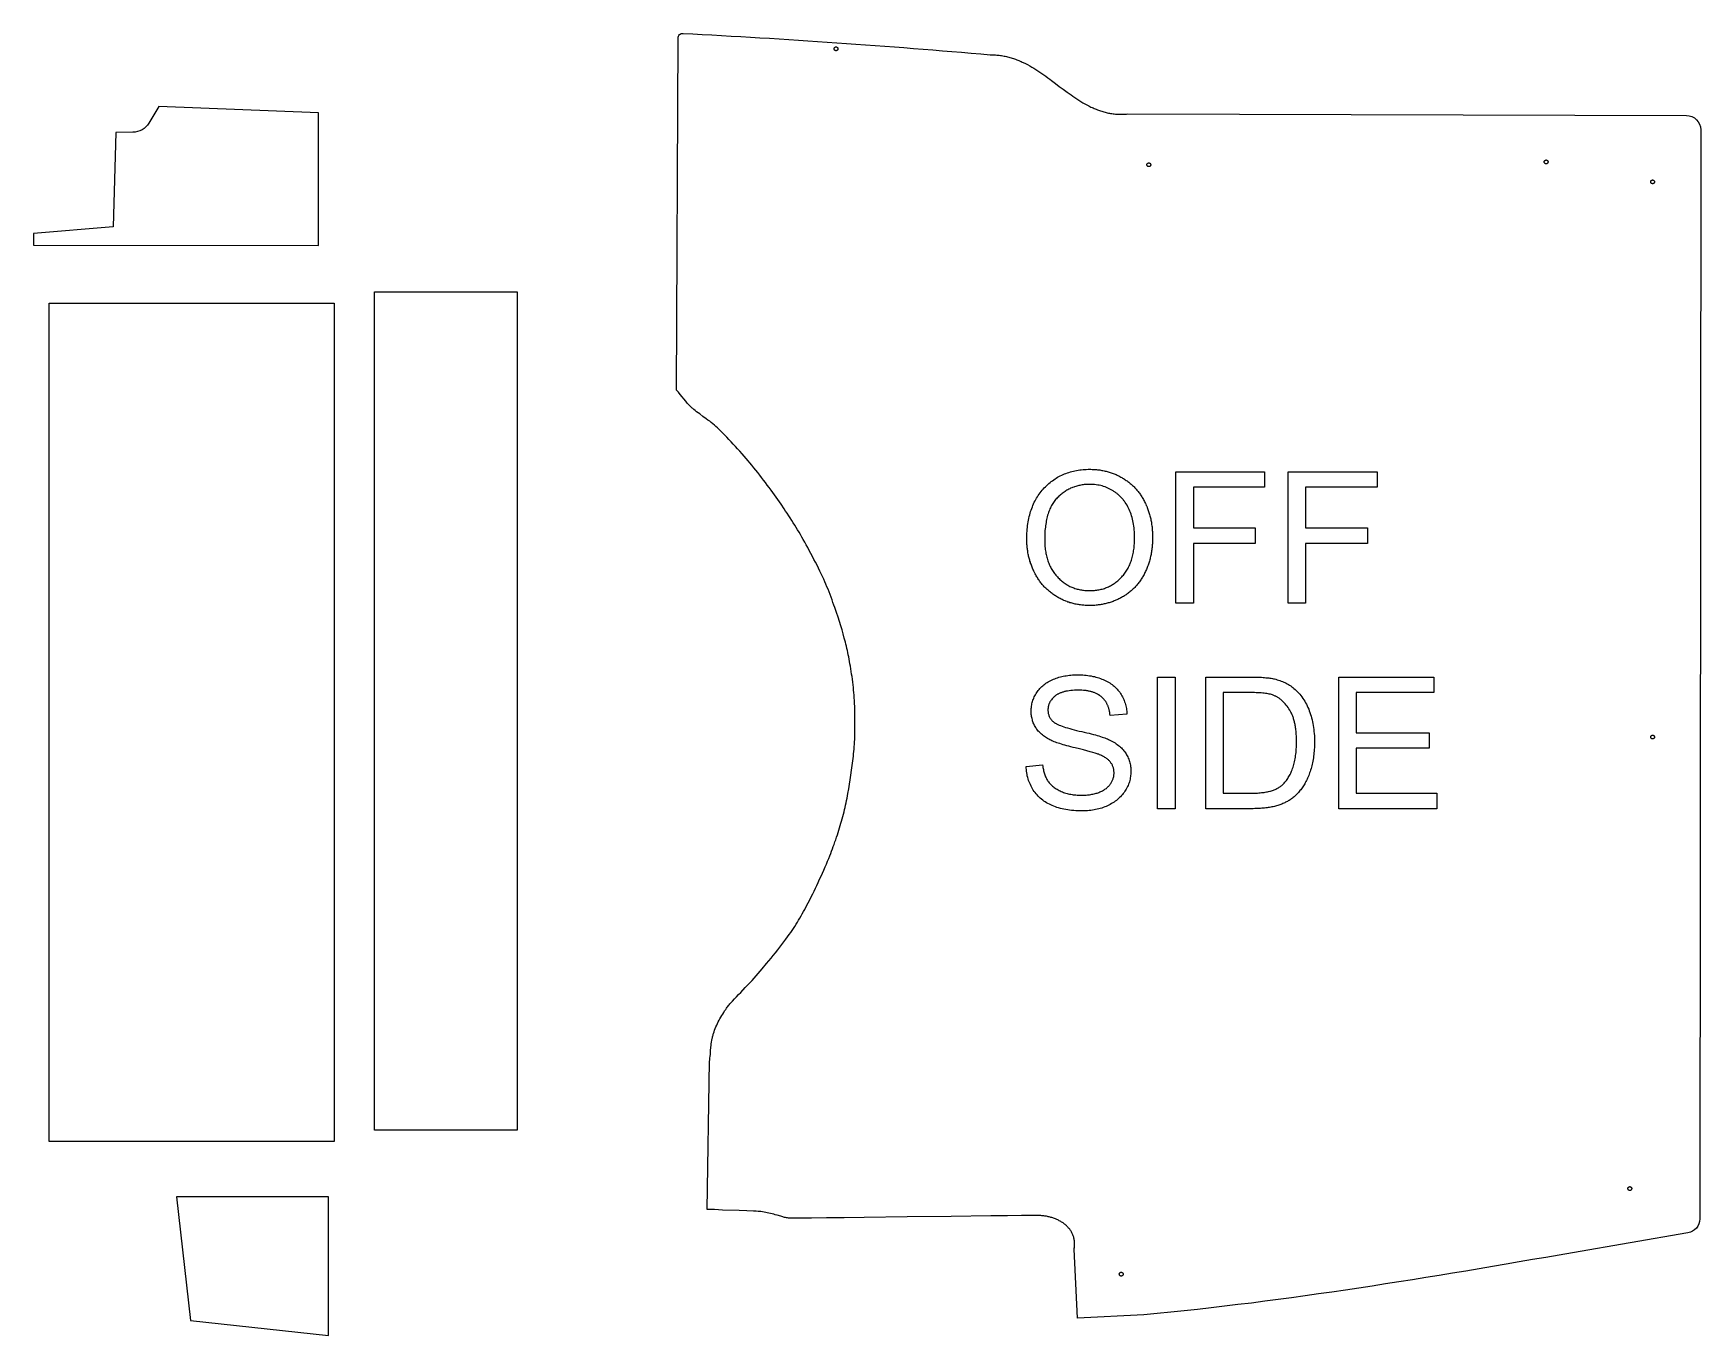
# Model space of a CAD drawing. Extents: x 74 to 4862, y 97 to 2928.
# Drawn here: x 3108 to 4862, y 151 to 1521 of the extents above; entities that cross this region are included whole.
import ezdxf

# ---------------------------------------------------------------- set-up
doc = ezdxf.new("R2010")
doc.units = 0
doc.layers.add('Default Layer', color=1, linetype='CONTINUOUS')

msp = doc.modelspace()

# ---------------------------------------------------------------- linework, layer by layer
at = {"layer": 'Default Layer'}
for points in [[(3786.6, 1515.8, -0.428324), (3791.9, 1520.8, -0.008764), (4115.1, 1498.3), (4116.5, 1498.3), (4117.8, 1498.3), (4119.2, 1498.2), (4120.5, 1498.1), (4121.8, 1498), (4123.1, 1497.9), (4124.4, 1497.8), (4125.7, 1497.6), (4127, 1497.4), (4128.3, 1497.2), (4129.5, 1496.9), (4130.8, 1496.7), (4132, 1496.4), (4133.3, 1496.1), (4134.5, 1495.8), (4135.7, 1495.5), (4137, 1495.1), (4138.2, 1494.7), (4139.4, 1494.4), (4140.5, 1493.9), (4141.7, 1493.5), (4142.9, 1493.1), (4144.1, 1492.6), (4145.2, 1492.1), (4146.4, 1491.7), (4147.5, 1491.2), (4148.7, 1490.6), (4149.8, 1490.1), (4152, 1489), (4154.3, 1487.9), (4156.5, 1486.6), (4158.7, 1485.4), (4160.8, 1484.1), (4163, 1482.8), (4165.1, 1481.4), (4167.2, 1480), (4169.3, 1478.6), (4171.4, 1477.2), (4173.4, 1475.7), (4175.5, 1474.2), (4177.6, 1472.7), (4179.6, 1471.2), (4183.7, 1468.1), (4187.7, 1465), (4191.8, 1462), (4195.9, 1459), (4197.9, 1457.5), (4200, 1456), (4202, 1454.6), (4204.1, 1453.2), (4206.1, 1451.8), (4208.2, 1450.5), (4210.3, 1449.2), (4212.4, 1447.9), (4214.6, 1446.7), (4216.7, 1445.5), (4218.9, 1444.4), (4221, 1443.3), (4222.1, 1442.8), (4223.2, 1442.3), (4224.3, 1441.8), (4225.5, 1441.3), (4226.6, 1440.9), (4227.7, 1440.4), (4228.8, 1440), (4230, 1439.6), (4231.1, 1439.2), (4232.3, 1438.8), (4233.4, 1438.5), (4234.6, 1438.2), (4235.8, 1437.8), (4236.9, 1437.6), (4238.1, 1437.3), (4239.3, 1437), (4240.5, 1436.8), (4241.7, 1436.6), (4243, 1436.4), (4244.2, 1436.2), (4245.4, 1436.1), (4246.7, 1435.9), (4247.9, 1435.8), (4249.2, 1435.8), (4250.5, 1435.7), (4251.7, 1435.7), (4253, 1435.7), (4254.3, 1435.7), (4255.7, 1435.7), (4257, 1435.8), (4258.3, 1435.9), (4259.6, 1436), (4847.4, 1434.4, -0.413628), (4862.4, 1419.3), (4861.4, 273.7, -0.365881), (4848.9, 258.9), (4727.5, 238.1), (4699.6, 233.2), (4685.6, 230.8), (4671.6, 228.4), (4657.6, 225.9), (4643.5, 223.5), (4629.5, 221.2), (4615.4, 218.8), (4601.4, 216.5), (4587.3, 214.2), (4573.2, 211.9), (4559.1, 209.6), (4545, 207.4), (4530.9, 205.2), (4516.8, 203), (4502.7, 200.9), (4488.6, 198.8), (4474.5, 196.7), (4460.3, 194.7), (4446.2, 192.7), (4432.1, 190.8), (4418, 188.9), (4403.8, 187), (4389.7, 185.2), (4375.5, 183.5), (4361.4, 181.8), (4347.3, 180.1), (4333.1, 178.5), (4319, 177), (4304.9, 175.5), (4290.7, 174.1), (4283.7, 173.4), (4276.6, 172.7), (4206.7, 169.1), (4203.2, 242), (4203.4, 243), (4203.5, 244), (4203.7, 245), (4203.7, 246), (4203.8, 247), (4203.8, 247.9), (4203.7, 248.9), (4203.7, 249.8), (4203.6, 250.7), (4203.4, 251.6), (4203.3, 252.5), (4203.1, 253.4), (4202.9, 254.3), (4202.6, 255.1), (4202.3, 255.9), (4202, 256.8), (4201.7, 257.6), (4201.3, 258.4), (4201, 259.1), (4200.5, 259.9), (4200.1, 260.6), (4199.6, 261.4), (4199.2, 262.1), (4198.6, 262.8), (4198.1, 263.4), (4197.5, 264.1), (4197, 264.8), (4196.4, 265.4), (4195.7, 266), (4195.1, 266.6), (4194.4, 267.2), (4193.8, 267.8), (4193.1, 268.3), (4192.3, 268.9), (4191.6, 269.4), (4190.9, 269.9), (4190.1, 270.4), (4189.3, 270.9), (4188.5, 271.3), (4187.7, 271.8), (4186.9, 272.2), (4186, 272.6), (4185.2, 273), (4184.3, 273.4), (4183.5, 273.7), (4182.6, 274.1), (4181.7, 274.4), (4180.8, 274.7), (4179.9, 275), (4178.9, 275.3), (4178, 275.5), (4177.1, 275.8), (4176.1, 276), (4175.2, 276.2), (4174.2, 276.4), (4173.2, 276.5), (4172.3, 276.7), (4171.3, 276.8), (4170.3, 276.9), (4169.4, 277), (4168.4, 277.1), (4167.4, 277.1), (4166.4, 277.2), (4165.4, 277.2), (4162.7, 277.2), (4158.8, 277.2), (4147.9, 277.1), (4133.3, 277), (4115.7, 276.8), (4073.9, 276.3), (4027.7, 275.7), (3982.3, 275.2), (3961.5, 274.9), (3942.9, 274.7), (3927.1, 274.6), (3914.7, 274.5), (3910, 274.5), (3906.4, 274.5), (3903.9, 274.5), (3903.2, 274.5), (3902.8, 274.6), (3901.8, 274.7), (3900.8, 274.9), (3899.7, 275.1), (3898.7, 275.3), (3897.7, 275.6), (3896.7, 275.8), (3894.6, 276.4), (3890.7, 277.6), (3888.9, 278.1), (3888, 278.3), (3887.2, 278.5), (3883.9, 279.3), (3882.2, 279.7), (3880.5, 280.1), (3878.9, 280.5), (3877.2, 280.8), (3875.5, 281.1), (3873.8, 281.3), (3872.7, 281.4), (3870.9, 281.5), (3868.6, 281.7), (3865.8, 281.8), (3858.9, 282.1), (3851, 282.4), (3833.5, 283), (3825, 283.4), (3817.4, 283.7), (3819.8, 439.2), (3820, 441.1), (3820.2, 442.9), (3820.4, 444.8), (3820.6, 446.7), (3820.9, 450.4), (3821.2, 454.2), (3821.4, 456), (3821.6, 457.9), (3821.9, 459.7), (3822.2, 461.6), (3822.5, 463.4), (3822.7, 464.3), (3822.9, 465.2), (3823.1, 466.1), (3823.4, 467), (3823.6, 467.9), (3823.9, 468.8), (3824.5, 470.6), (3825.1, 472.3), (3825.8, 474.1), (3826.5, 475.8), (3827.3, 477.5), (3828.1, 479.2), (3828.9, 480.9), (3829.8, 482.6), (3830.7, 484.3), (3831.6, 485.9), (3832.6, 487.6), (3833.6, 489.2), (3834.6, 490.8), (3835.6, 492.4), (3836.7, 493.9), (3837.7, 495.5), (3838.3, 496.3), (3838.9, 497.1), (3839.6, 498), (3840.4, 498.9), (3841.2, 499.8), (3842, 500.8), (3843.9, 502.8), (3845.9, 505), (3848, 507.3), (3850.2, 509.6), (3852.5, 512), (3857.3, 517), (3859.7, 519.5), (3862.1, 522), (3864.5, 524.5), (3866.8, 527), (3868.9, 529.4), (3871, 531.8), (3875.2, 536.7), (3879.7, 542.2), (3884.4, 547.9), (3886.8, 550.8), (3889.2, 553.7), (3891.5, 556.7), (3893.7, 559.5), (3895.9, 562.4), (3898, 565.1), (3900, 567.8), (3901.9, 570.3), (3903.6, 572.7), (3905.1, 574.9), (3906.6, 577.1), (3908, 579.2), (3909.4, 581.4), (3910.7, 583.6), (3912.1, 585.8), (3913.4, 588), (3914.7, 590.2), (3916, 592.5), (3917.3, 594.7), (3918.6, 597), (3919.8, 599.3), (3921.1, 601.5), (3923.5, 606.1), (3925.9, 610.7), (3927.1, 613.1), (3928.4, 615.7), (3929.7, 618.5), (3931.1, 621.5), (3932.6, 624.5), (3934.1, 627.7), (3935.5, 630.9), (3937, 634.2), (3938.5, 637.5), (3939.9, 640.7), (3941.3, 643.9), (3942.6, 647), (3943.9, 650), (3945.1, 652.9), (3946.2, 655.6), (3947.2, 658.1), (3948.1, 660.5), (3949, 662.9), (3949.9, 665.3), (3950.8, 667.7), (3951.7, 670.2), (3952.5, 672.6), (3953.4, 675.1), (3954.2, 677.6), (3955, 680), (3955.8, 682.5), (3956.6, 684.9), (3957.3, 687.4), (3958, 689.8), (3958.7, 692.2), (3959.4, 694.6), (3960, 697), (3960.7, 699.4), (3961.3, 701.8), (3961.8, 704.2), (3962.4, 706.6), (3962.9, 709), (3963.4, 711.4), (3963.9, 713.9), (3964.4, 716.3), (3964.9, 718.7), (3965.3, 721.1), (3966.2, 726), (3967, 730.9), (3967.7, 735.7), (3968.5, 740.6), (3969.2, 745.6), (3969.9, 750.5), (3970.2, 753), (3970.5, 755.5), (3970.8, 758), (3971.1, 760.5), (3971.3, 763), (3971.6, 765.4), (3971.8, 767.9), (3972, 770.4), (3972.1, 772.9), (3972.3, 775.4), (3972.4, 778), (3972.5, 780.8), (3972.6, 783.7), (3972.6, 786.7), (3972.7, 789.8), (3972.7, 793.1), (3972.7, 796.3), (3972.7, 799.6), (3972.7, 803), (3972.6, 806.3), (3972.5, 809.5), (3972.4, 812.7), (3972.3, 815.9), (3972.1, 818.9), (3972, 821.8), (3971.8, 824.6), (3971.5, 827.3), (3971.3, 830), (3971, 832.8), (3970.7, 835.6), (3970.3, 838.4), (3970, 841.3), (3969.6, 844.1), (3969.2, 846.8), (3968.8, 849.6), (3968.3, 852.3), (3967.9, 855), (3967.4, 857.6), (3967, 860.1), (3966.5, 862.6), (3966.1, 864.9), (3965.6, 867.2), (3965.2, 869.4), (3964.7, 871.6), (3964.2, 873.8), (3963.7, 876), (3963.2, 878.2), (3962.6, 880.4), (3962.1, 882.5), (3961.5, 884.7), (3960.3, 889.1), (3959.1, 893.4), (3957.8, 897.7), (3956.4, 902), (3955, 906.5), (3953.3, 911.5), (3951.5, 916.7), (3950.6, 919.4), (3949.6, 922.1), (3948.6, 924.9), (3947.6, 927.7), (3946.5, 930.5), (3945.4, 933.2), (3944.4, 936), (3943.2, 938.7), (3942.1, 941.3), (3941, 943.9), (3939.8, 946.6), (3938.6, 949.3), (3937.2, 952.2), (3935.8, 955.1), (3934.3, 958.2), (3932.8, 961.2), (3931.2, 964.4), (3929.6, 967.5), (3928, 970.6), (3926.3, 973.7), (3924.7, 976.8), (3923, 979.8), (3921.4, 982.8), (3919.8, 985.6), (3918.3, 988.4), (3916.8, 991), (3915.3, 993.5), (3913.9, 996), (3912.4, 998.5), (3910.8, 1001), (3909.3, 1003.5), (3907.8, 1006), (3906.2, 1008.5), (3904.6, 1011), (3903, 1013.4), (3901.4, 1015.9), (3899.8, 1018.3), (3898.2, 1020.8), (3894.9, 1025.6), (3891.6, 1030.4), (3889.9, 1032.8), (3888.1, 1035.3), (3886.3, 1037.9), (3884.4, 1040.4), (3882.5, 1043), (3880.5, 1045.7), (3878.5, 1048.3), (3876.5, 1050.9), (3874.5, 1053.6), (3872.5, 1056.2), (3870.4, 1058.8), (3868.4, 1061.4), (3866.3, 1063.9), (3864.3, 1066.4), (3862.2, 1068.9), (3860.2, 1071.3), (3858.2, 1073.7), (3856.1, 1076.1), (3853.9, 1078.6), (3851.6, 1081.2), (3849.3, 1083.7), (3847, 1086.3), (3844.7, 1088.8), (3842.4, 1091.2), (3840.1, 1093.6), (3837.9, 1096), (3835.7, 1098.2), (3833.6, 1100.3), (3831.6, 1102.3), (3829.8, 1104.1), (3828, 1105.8), (3826.5, 1107.3), (3824.9, 1108.6), (3823.3, 1110), (3821.6, 1111.4), (3819.9, 1112.7), (3818.1, 1114), (3816.3, 1115.4), (3812.8, 1117.9), (3809.4, 1120.4), (3807.7, 1121.7), (3806.1, 1122.8), (3804.6, 1124), (3803.2, 1125.1), (3802, 1126.2), (3801.4, 1126.7), (3800.8, 1127.3), (3799.7, 1128.3), (3798.7, 1129.4), (3797.6, 1130.5), (3796.6, 1131.6), (3795.6, 1132.7), (3794.7, 1133.9), (3792.7, 1136.2), (3790.8, 1138.5), (3788.9, 1140.9), (3787, 1143.2), (3786.1, 1144.4), (3785.1, 1145.5), (3786.6, 1515.8)], [(3195.1, 1416.4), (3192.2, 1317.3), (3108.4, 1310.2), (3108.4, 1297.9), (3408.3, 1297.7), (3408.2, 1437.3), (3240.3, 1444), (3230, 1426.5, -0.261952), (3213, 1416.7), (3195.1, 1416.4)]]:
    msp.add_lwpolyline(points, format="xyb", close=True, dxfattribs=at)
for points in [[(3952.8, 1502.6), (3952.6, 1502.6), (3952.4, 1502.6), (3952.2, 1502.7), (3952, 1502.7), (3951.9, 1502.8), (3951.7, 1502.9), (3951.5, 1503), (3951.4, 1503.2), (3951.3, 1503.3), (3951.2, 1503.5), (3951.1, 1503.6), (3951, 1503.8), (3950.9, 1504), (3950.9, 1504.2), (3950.8, 1504.4), (3950.8, 1504.6), (3950.8, 1504.8), (3950.9, 1505), (3950.9, 1505.2), (3951, 1505.3), (3951.1, 1505.5), (3951.2, 1505.7), (3951.3, 1505.8), (3951.4, 1506), (3951.5, 1506.1), (3951.7, 1506.2), (3951.9, 1506.3), (3952, 1506.4), (3952.2, 1506.5), (3952.4, 1506.5), (3952.6, 1506.6), (3952.8, 1506.6), (3953, 1506.6), (3953.2, 1506.5), (3953.4, 1506.5), (3953.6, 1506.4), (3953.8, 1506.3), (3953.9, 1506.2), (3954.1, 1506.1), (3954.2, 1506), (3954.4, 1505.8), (3954.5, 1505.7), (3954.6, 1505.5), (3954.7, 1505.3), (3954.7, 1505.2), (3954.8, 1505), (3954.8, 1504.8), (3954.8, 1504.6), (3954.8, 1504.4), (3954.8, 1504.2), (3954.7, 1504), (3954.7, 1503.8), (3954.6, 1503.6), (3954.5, 1503.5), (3954.4, 1503.3), (3954.2, 1503.2), (3954.1, 1503), (3953.9, 1502.9), (3953.8, 1502.8), (3953.6, 1502.7), (3953.4, 1502.7), (3953.2, 1502.6), (3953, 1502.6), (3952.8, 1502.6)], [(4699.8, 1383.6), (4699.6, 1383.6), (4699.4, 1383.6), (4699.2, 1383.7), (4699, 1383.7), (4698.9, 1383.8), (4698.7, 1383.9), (4698.5, 1384), (4698.4, 1384.2), (4698.3, 1384.3), (4698.2, 1384.5), (4698.1, 1384.6), (4698, 1384.8), (4697.9, 1385), (4697.9, 1385.2), (4697.8, 1385.4), (4697.8, 1385.6), (4697.8, 1385.8), (4697.9, 1386), (4697.9, 1386.2), (4698, 1386.3), (4698.1, 1386.5), (4698.2, 1386.7), (4698.3, 1386.8), (4698.4, 1387), (4698.5, 1387.1), (4698.7, 1387.2), (4698.9, 1387.3), (4699, 1387.4), (4699.2, 1387.5), (4699.4, 1387.5), (4699.6, 1387.6), (4699.8, 1387.6), (4700, 1387.6), (4700.2, 1387.5), (4700.4, 1387.5), (4700.6, 1387.4), (4700.8, 1387.3), (4700.9, 1387.2), (4701.1, 1387.1), (4701.2, 1387), (4701.4, 1386.8), (4701.5, 1386.7), (4701.6, 1386.5), (4701.7, 1386.3), (4701.7, 1386.2), (4701.8, 1386), (4701.8, 1385.8), (4701.8, 1385.6), (4701.8, 1385.4), (4701.8, 1385.2), (4701.7, 1385), (4701.7, 1384.8), (4701.6, 1384.6), (4701.5, 1384.5), (4701.4, 1384.3), (4701.2, 1384.2), (4701.1, 1384), (4700.9, 1383.9), (4700.8, 1383.8), (4700.6, 1383.7), (4700.4, 1383.7), (4700.2, 1383.6), (4700, 1383.6), (4699.8, 1383.6)], [(4281.8, 1380.6), (4281.6, 1380.6), (4281.4, 1380.6), (4281.2, 1380.7), (4281, 1380.7), (4280.9, 1380.8), (4280.7, 1380.9), (4280.5, 1381), (4280.4, 1381.2), (4280.3, 1381.3), (4280.2, 1381.5), (4280.1, 1381.6), (4280, 1381.8), (4279.9, 1382), (4279.9, 1382.2), (4279.8, 1382.4), (4279.8, 1382.6), (4279.8, 1382.8), (4279.9, 1383), (4279.9, 1383.2), (4280, 1383.3), (4280.1, 1383.5), (4280.2, 1383.7), (4280.3, 1383.8), (4280.4, 1384), (4280.5, 1384.1), (4280.7, 1384.2), (4280.9, 1384.3), (4281, 1384.4), (4281.2, 1384.5), (4281.4, 1384.5), (4281.6, 1384.6), (4281.8, 1384.6), (4282, 1384.6), (4282.2, 1384.5), (4282.4, 1384.5), (4282.6, 1384.4), (4282.8, 1384.3), (4282.9, 1384.2), (4283.1, 1384.1), (4283.2, 1384), (4283.4, 1383.8), (4283.5, 1383.7), (4283.6, 1383.5), (4283.7, 1383.3), (4283.7, 1383.2), (4283.8, 1383), (4283.8, 1382.8), (4283.8, 1382.6), (4283.8, 1382.4), (4283.8, 1382.2), (4283.7, 1382), (4283.7, 1381.8), (4283.6, 1381.6), (4283.5, 1381.5), (4283.4, 1381.3), (4283.2, 1381.2), (4283.1, 1381), (4282.9, 1380.9), (4282.8, 1380.8), (4282.6, 1380.7), (4282.4, 1380.7), (4282.2, 1380.6), (4282, 1380.6), (4281.8, 1380.6)], [(4811.8, 1362.6), (4811.6, 1362.6), (4811.4, 1362.6), (4811.2, 1362.7), (4811, 1362.7), (4810.9, 1362.8), (4810.7, 1362.9), (4810.5, 1363), (4810.4, 1363.2), (4810.3, 1363.3), (4810.2, 1363.5), (4810.1, 1363.6), (4810, 1363.8), (4809.9, 1364), (4809.9, 1364.2), (4809.8, 1364.4), (4809.8, 1364.6), (4809.8, 1364.8), (4809.9, 1365), (4809.9, 1365.2), (4810, 1365.3), (4810.1, 1365.5), (4810.2, 1365.7), (4810.3, 1365.8), (4810.4, 1366), (4810.5, 1366.1), (4810.7, 1366.2), (4810.9, 1366.3), (4811, 1366.4), (4811.2, 1366.5), (4811.4, 1366.5), (4811.6, 1366.6), (4811.8, 1366.6), (4812, 1366.6), (4812.2, 1366.5), (4812.4, 1366.5), (4812.6, 1366.4), (4812.8, 1366.3), (4812.9, 1366.2), (4813.1, 1366.1), (4813.2, 1366), (4813.4, 1365.8), (4813.5, 1365.7), (4813.6, 1365.5), (4813.7, 1365.3), (4813.7, 1365.2), (4813.8, 1365), (4813.8, 1364.8), (4813.8, 1364.6), (4813.8, 1364.4), (4813.8, 1364.2), (4813.7, 1364), (4813.7, 1363.8), (4813.6, 1363.6), (4813.5, 1363.5), (4813.4, 1363.3), (4813.2, 1363.2), (4813.1, 1363), (4812.9, 1362.9), (4812.8, 1362.8), (4812.6, 1362.7), (4812.4, 1362.7), (4812.2, 1362.6), (4812, 1362.6), (4811.8, 1362.6)], [(3467.4, 367), (3467.4, 1249), (3617.4, 1249), (3617.4, 367), (3467.4, 367)], [(3124.9, 355), (3124.9, 1237), (3424.9, 1237), (3424.9, 355), (3124.9, 355)], [(4153.4, 988.7), (4153.4, 990.9), (4153.5, 993), (4153.6, 995), (4153.7, 997.1), (4153.9, 999.1), (4154.1, 1001.1), (4154.3, 1003.1), (4154.6, 1005), (4154.9, 1006.9), (4155.2, 1008.8), (4155.6, 1010.6), (4156, 1012.4), (4156.5, 1014.2), (4157, 1016), (4157.5, 1017.7), (4158, 1019.4), (4158.6, 1021.1), (4159.3, 1022.7), (4159.9, 1024.3), (4160.7, 1025.9), (4161.4, 1027.5), (4162.2, 1029), (4163, 1030.5), (4163.8, 1032), (4164.7, 1033.4), (4165.6, 1034.8), (4166.6, 1036.2), (4167.6, 1037.5), (4168.6, 1038.8), (4169.7, 1040.1), (4170.8, 1041.4), (4171.9, 1042.6), (4173.1, 1043.8), (4174.3, 1045), (4175.5, 1046.1), (4176.7, 1047.2), (4178, 1048.3), (4179.2, 1049.3), (4180.5, 1050.2), (4181.9, 1051.2), (4183.2, 1052.1), (4184.5, 1052.9), (4185.9, 1053.8), (4187.3, 1054.5), (4188.7, 1055.3), (4190.2, 1056), (4191.6, 1056.7), (4193.1, 1057.3), (4194.6, 1057.9), (4196.2, 1058.4), (4197.7, 1058.9), (4199.3, 1059.4), (4200.9, 1059.9), (4202.5, 1060.3), (4204.1, 1060.6), (4205.7, 1061), (4207.4, 1061.2), (4209.1, 1061.5), (4210.8, 1061.7), (4212.6, 1061.9), (4214.3, 1062), (4216.1, 1062.1), (4217.9, 1062.2), (4219.7, 1062.2), (4220.9, 1062.2), (4222.1, 1062.1), (4223.3, 1062.1), (4224.4, 1062), (4225.6, 1062), (4226.8, 1061.9), (4227.9, 1061.7), (4229.1, 1061.6), (4230.2, 1061.5), (4231.3, 1061.3), (4232.4, 1061.1), (4233.6, 1060.9), (4234.7, 1060.7), (4235.8, 1060.4), (4236.9, 1060.2), (4237.9, 1059.9), (4239, 1059.6), (4240.1, 1059.3), (4241.1, 1058.9), (4242.2, 1058.6), (4243.2, 1058.2), (4244.3, 1057.8), (4245.3, 1057.4), (4246.3, 1057), (4247.4, 1056.6), (4248.4, 1056.1), (4249.4, 1055.7), (4250.4, 1055.2), (4251.4, 1054.7), (4252.3, 1054.1), (4253.3, 1053.6), (4254.3, 1053), (4255.2, 1052.4), (4256.2, 1051.8), (4257.1, 1051.2), (4258, 1050.6), (4258.9, 1050), (4259.8, 1049.3), (4260.7, 1048.7), (4261.5, 1048), (4262.3, 1047.3), (4263.2, 1046.6), (4264, 1045.9), (4264.8, 1045.1), (4265.6, 1044.4), (4266.3, 1043.6), (4267.1, 1042.8), (4267.8, 1042), (4268.5, 1041.2), (4269.3, 1040.4), (4270, 1039.6), (4270.6, 1038.7), (4271.3, 1037.9), (4272, 1037), (4272.6, 1036.1), (4273.2, 1035.2), (4273.8, 1034.3), (4274.4, 1033.3), (4275, 1032.4), (4275.6, 1031.4), (4276.1, 1030.4), (4276.7, 1029.5), (4277.2, 1028.4), (4277.7, 1027.4), (4278.2, 1026.4), (4278.7, 1025.4), (4279.1, 1024.3), (4279.6, 1023.3), (4280, 1022.2), (4280.4, 1021.1), (4280.9, 1020.1), (4281.2, 1019), (4281.6, 1017.9), (4282, 1016.8), (4282.3, 1015.7), (4282.6, 1014.6), (4282.9, 1013.4), (4283.2, 1012.3), (4283.5, 1011.1), (4283.8, 1010), (4284, 1008.8), (4284.3, 1007.6), (4284.5, 1006.5), (4284.7, 1005.3), (4284.8, 1004.1), (4285, 1002.9), (4285.2, 1001.7), (4285.3, 1000.4), (4285.4, 999.2), (4285.5, 998), (4285.6, 996.7), (4285.7, 995.4), (4285.7, 994.2), (4285.8, 992.9), (4285.8, 991.6), (4285.8, 990.3), (4285.8, 989), (4285.8, 987.7), (4285.7, 986.4), (4285.7, 985.1), (4285.6, 983.8), (4285.5, 982.6), (4285.4, 981.3), (4285.3, 980.1), (4285.1, 978.8), (4285, 977.6), (4284.8, 976.4), (4284.6, 975.1), (4284.4, 973.9), (4284.2, 972.7), (4283.9, 971.6), (4283.7, 970.4), (4283.4, 969.2), (4283.1, 968), (4282.8, 966.9), (4282.5, 965.7), (4282.1, 964.6), (4281.8, 963.5), (4281.4, 962.3), (4281, 961.2), (4280.6, 960.1), (4280.2, 959), (4279.8, 957.9), (4279.3, 956.9), (4278.8, 955.8), (4278.3, 954.7), (4277.8, 953.7), (4277.3, 952.6), (4276.8, 951.6), (4276.2, 950.6), (4275.7, 949.6), (4275.1, 948.6), (4274.5, 947.6), (4273.9, 946.7), (4273.3, 945.8), (4272.6, 944.8), (4272, 943.9), (4271.3, 943), (4270.6, 942.2), (4269.9, 941.3), (4269.2, 940.5), (4268.5, 939.6), (4267.8, 938.8), (4267, 938), (4266.3, 937.2), (4265.5, 936.5), (4264.7, 935.7), (4263.9, 935), (4263.1, 934.3), (4262.3, 933.6), (4261.4, 932.9), (4260.6, 932.2), (4259.7, 931.6), (4258.8, 930.9), (4257.9, 930.3), (4257, 929.7), (4256.1, 929.1), (4255.2, 928.5), (4254.2, 928), (4253.2, 927.4), (4252.3, 926.9), (4251.3, 926.4), (4250.3, 925.9), (4249.3, 925.4), (4248.3, 925), (4247.3, 924.5), (4246.3, 924.1), (4245.3, 923.7), (4244.3, 923.3), (4243.3, 922.9), (4242.2, 922.6), (4241.2, 922.2), (4240.2, 921.9), (4239.1, 921.6), (4238.1, 921.3), (4237, 921.1), (4236, 920.8), (4234.9, 920.6), (4233.9, 920.3), (4232.8, 920.1), (4231.7, 919.9), (4230.6, 919.8), (4229.6, 919.6), (4228.5, 919.5), (4227.4, 919.3), (4226.3, 919.2), (4225.2, 919.1), (4224.1, 919.1), (4223, 919), (4221.9, 919), (4220.7, 918.9), (4219.6, 918.9), (4218.4, 918.9), (4217.2, 919), (4216, 919), (4214.8, 919.1), (4213.6, 919.2), (4212.4, 919.3), (4211.3, 919.4), (4210.1, 919.5), (4208.9, 919.7), (4207.8, 919.9), (4206.7, 920), (4205.5, 920.3), (4204.4, 920.5), (4203.3, 920.7), (4202.2, 921), (4201.1, 921.3), (4200, 921.6), (4198.9, 921.9), (4197.9, 922.3), (4196.8, 922.6), (4195.8, 923), (4194.7, 923.4), (4193.7, 923.8), (4192.6, 924.2), (4191.6, 924.7), (4190.6, 925.2), (4189.6, 925.7), (4188.6, 926.2), (4187.6, 926.7), (4186.6, 927.2), (4185.6, 927.8), (4184.7, 928.4), (4183.7, 929), (4182.8, 929.6), (4181.9, 930.2), (4180.9, 930.8), (4180.1, 931.5), (4179.2, 932.2), (4178.3, 932.8), (4177.4, 933.5), (4176.6, 934.2), (4175.8, 934.9), (4175, 935.7), (4174.2, 936.4), (4173.4, 937.2), (4172.6, 938), (4171.9, 938.7), (4171.2, 939.5), (4170.4, 940.4), (4169.7, 941.2), (4169, 942), (4168.4, 942.9), (4167.7, 943.7), (4167, 944.6), (4166.4, 945.5), (4165.8, 946.4), (4165.2, 947.3), (4164.6, 948.3), (4164, 949.2), (4163.5, 950.2), (4162.9, 951.1), (4162.4, 952.1), (4161.9, 953.1), (4161.4, 954.2), (4160.9, 955.2), (4160.4, 956.2), (4159.9, 957.2), (4159.5, 958.3), (4159.1, 959.3), (4158.7, 960.3), (4158.3, 961.4), (4157.9, 962.4), (4157.5, 963.5), (4157.2, 964.5), (4156.8, 965.6), (4156.5, 966.7), (4156.2, 967.7), (4155.9, 968.8), (4155.7, 969.9), (4155.4, 971), (4155.2, 972), (4154.9, 973.1), (4154.7, 974.2), (4154.5, 975.3), (4154.4, 976.4), (4154.2, 977.5), (4154.1, 978.6), (4153.9, 979.7), (4153.8, 980.8), (4153.7, 981.9), (4153.6, 983.1), (4153.5, 984.2), (4153.5, 985.3), (4153.5, 986.4), (4153.4, 987.6), (4153.4, 988.7)], [(4310.4, 921.3), (4310.4, 1059.7), (4403.7, 1059.7), (4403.7, 1043.4), (4328.7, 1043.4), (4328.7, 1000.5), (4393.6, 1000.5), (4393.6, 984.2), (4328.7, 984.2), (4328.7, 921.3), (4310.4, 921.3)], [(4428.5, 921.3), (4428.5, 1059.7), (4521.9, 1059.7), (4521.9, 1043.4), (4446.8, 1043.4), (4446.8, 1000.5), (4511.8, 1000.5), (4511.8, 984.2), (4446.8, 984.2), (4446.8, 921.3), (4428.5, 921.3)], [(4172.3, 988.4), (4172.3, 986.9), (4172.4, 985.3), (4172.4, 983.8), (4172.5, 982.3), (4172.6, 980.9), (4172.8, 979.4), (4172.9, 978), (4173.1, 976.6), (4173.4, 975.2), (4173.6, 973.8), (4173.9, 972.5), (4174.2, 971.1), (4174.5, 969.8), (4174.9, 968.6), (4175.3, 967.3), (4175.7, 966), (4176.1, 964.8), (4176.6, 963.6), (4177, 962.4), (4177.5, 961.3), (4178.1, 960.1), (4178.6, 959), (4179.2, 957.9), (4179.9, 956.8), (4180.5, 955.8), (4181.2, 954.7), (4181.9, 953.7), (4182.6, 952.7), (4183.3, 951.8), (4184.1, 950.8), (4184.9, 949.9), (4185.7, 949), (4186.6, 948.1), (4187.4, 947.2), (4188.3, 946.4), (4189.2, 945.6), (4190.1, 944.8), (4191, 944.1), (4191.9, 943.4), (4192.9, 942.7), (4193.8, 942), (4194.8, 941.4), (4195.8, 940.8), (4196.8, 940.2), (4197.8, 939.7), (4198.8, 939.1), (4199.9, 938.7), (4200.9, 938.2), (4202, 937.8), (4203.1, 937.4), (4204.1, 937), (4205.3, 936.6), (4206.4, 936.3), (4207.5, 936), (4208.6, 935.7), (4209.8, 935.5), (4211, 935.3), (4212.1, 935.1), (4213.3, 935), (4214.6, 934.8), (4215.8, 934.7), (4217, 934.7), (4218.3, 934.6), (4219.5, 934.6), (4220.8, 934.6), (4222.1, 934.7), (4223.3, 934.7), (4224.6, 934.8), (4225.8, 935), (4227, 935.1), (4228.2, 935.3), (4229.4, 935.5), (4230.6, 935.8), (4231.7, 936), (4232.9, 936.3), (4234, 936.6), (4235.1, 937), (4236.2, 937.4), (4237.3, 937.8), (4238.4, 938.2), (4239.4, 938.7), (4240.5, 939.2), (4241.5, 939.7), (4242.5, 940.3), (4243.5, 940.9), (4244.5, 941.5), (4245.4, 942.1), (4246.4, 942.8), (4247.3, 943.5), (4248.3, 944.2), (4249.2, 945), (4250.1, 945.7), (4251, 946.5), (4251.8, 947.4), (4252.7, 948.3), (4253.5, 949.1), (4254.3, 950.1), (4255.1, 951), (4255.9, 952), (4256.7, 953), (4257.4, 954), (4258.1, 955), (4258.7, 956.1), (4259.4, 957.2), (4260, 958.3), (4260.6, 959.4), (4261.1, 960.6), (4261.7, 961.8), (4262.2, 963), (4262.7, 964.2), (4263.1, 965.5), (4263.6, 966.7), (4264, 968), (4264.4, 969.4), (4264.7, 970.7), (4265, 972.1), (4265.3, 973.5), (4265.6, 974.9), (4265.9, 976.3), (4266.1, 977.8), (4266.3, 979.3), (4266.5, 980.8), (4266.6, 982.4), (4266.7, 983.9), (4266.8, 985.5), (4266.9, 987.1), (4266.9, 988.8), (4266.9, 990.4), (4266.9, 992.5), (4266.8, 994.6), (4266.7, 996.6), (4266.6, 998.6), (4266.4, 1000.6), (4266.1, 1002.5), (4265.8, 1004.4), (4265.5, 1006.2), (4265.1, 1008.1), (4264.7, 1009.8), (4264.2, 1011.6), (4263.7, 1013.3), (4263.1, 1015), (4262.5, 1016.7), (4261.9, 1018.3), (4261.2, 1019.9), (4260.4, 1021.4), (4259.7, 1022.9), (4258.9, 1024.4), (4258, 1025.8), (4257.1, 1027.2), (4256.6, 1027.9), (4256.2, 1028.6), (4255.7, 1029.2), (4255.2, 1029.8), (4254.7, 1030.5), (4254.2, 1031.1), (4253.6, 1031.7), (4253.1, 1032.3), (4252.5, 1032.9), (4252, 1033.4), (4251.4, 1034), (4250.8, 1034.5), (4250.2, 1035.1), (4249.6, 1035.6), (4249, 1036.1), (4248.4, 1036.6), (4247.8, 1037.1), (4247.1, 1037.6), (4246.5, 1038.1), (4245.8, 1038.5), (4245.1, 1039), (4244.5, 1039.4), (4243.1, 1040.3), (4241.7, 1041.1), (4240.2, 1041.8), (4238.8, 1042.5), (4237.3, 1043.1), (4235.9, 1043.7), (4234.3, 1044.2), (4232.8, 1044.7), (4231.3, 1045.1), (4229.7, 1045.4), (4228.1, 1045.7), (4226.5, 1046), (4224.8, 1046.2), (4223.2, 1046.3), (4221.5, 1046.4), (4219.8, 1046.4), (4218.6, 1046.4), (4217.4, 1046.4), (4216.2, 1046.3), (4215, 1046.2), (4213.9, 1046.1), (4212.7, 1045.9), (4211.6, 1045.8), (4210.4, 1045.6), (4209.3, 1045.3), (4208.2, 1045.1), (4207.1, 1044.8), (4206, 1044.5), (4204.9, 1044.2), (4203.8, 1043.8), (4202.8, 1043.5), (4201.7, 1043.1), (4200.7, 1042.6), (4199.6, 1042.2), (4198.6, 1041.7), (4197.6, 1041.2), (4196.6, 1040.6), (4195.6, 1040.1), (4194.6, 1039.5), (4193.7, 1038.9), (4192.7, 1038.2), (4191.7, 1037.6), (4190.8, 1036.9), (4189.9, 1036.1), (4189, 1035.4), (4188.1, 1034.6), (4187.2, 1033.8), (4186.3, 1033), (4185.4, 1032.1), (4184.6, 1031.3), (4183.8, 1030.3), (4183, 1029.4), (4182.3, 1028.4), (4181.5, 1027.4), (4180.8, 1026.3), (4180.2, 1025.2), (4179.5, 1024.1), (4178.9, 1022.9), (4178.3, 1021.7), (4177.8, 1020.5), (4177.2, 1019.2), (4176.7, 1017.9), (4176.3, 1016.6), (4175.8, 1015.2), (4175.4, 1013.8), (4175, 1012.3), (4174.6, 1010.9), (4174.3, 1009.3), (4174, 1007.8), (4173.7, 1006.2), (4173.4, 1004.6), (4173.2, 1002.9), (4173, 1001.2), (4172.8, 999.5), (4172.6, 997.8), (4172.5, 996), (4172.4, 994.1), (4172.4, 992.3), (4172.3, 990.4), (4172.3, 988.4)], [(4152.8, 749.7), (4170, 751.2), (4170.2, 749.9), (4170.4, 748.7), (4170.6, 747.5), (4170.9, 746.3), (4171.1, 745.1), (4171.4, 744), (4171.7, 742.8), (4172.1, 741.8), (4172.4, 740.7), (4172.8, 739.7), (4173.2, 738.7), (4173.7, 737.7), (4174.2, 736.8), (4174.6, 735.9), (4175.2, 735), (4175.7, 734.1), (4176.3, 733.3), (4176.9, 732.5), (4177.6, 731.7), (4178.3, 731), (4179, 730.2), (4179.8, 729.5), (4180.6, 728.8), (4181.5, 728.1), (4182.4, 727.5), (4183.3, 726.8), (4184.3, 726.2), (4185.3, 725.6), (4186.3, 725), (4187.4, 724.4), (4188.5, 723.9), (4189.7, 723.4), (4190.9, 722.9), (4192.1, 722.4), (4193.3, 722), (4194.6, 721.6), (4195.8, 721.2), (4197.1, 720.9), (4198.4, 720.6), (4199.7, 720.3), (4201.1, 720.1), (4202.4, 719.9), (4203.8, 719.7), (4205.2, 719.6), (4206.6, 719.5), (4208, 719.4), (4209.5, 719.3), (4210.9, 719.3), (4212.2, 719.3), (4213.5, 719.4), (4214.8, 719.4), (4216, 719.5), (4217.2, 719.6), (4218.4, 719.7), (4219.6, 719.9), (4220.8, 720.1), (4221.9, 720.3), (4223.1, 720.5), (4224.2, 720.8), (4225.3, 721.1), (4226.3, 721.4), (4227.4, 721.7), (4228.4, 722), (4229.4, 722.4), (4230.4, 722.8), (4231.4, 723.2), (4232.3, 723.7), (4233.2, 724.1), (4234, 724.6), (4234.9, 725.1), (4235.7, 725.6), (4236.4, 726.1), (4237.2, 726.6), (4237.8, 727.2), (4238.5, 727.8), (4239.1, 728.4), (4239.7, 729), (4240.3, 729.6), (4240.8, 730.3), (4241.3, 730.9), (4241.8, 731.6), (4242.3, 732.3), (4242.7, 733), (4243.1, 733.7), (4243.4, 734.4), (4243.8, 735.2), (4244, 735.9), (4244.3, 736.6), (4244.5, 737.4), (4244.7, 738.1), (4244.9, 738.9), (4245.1, 739.7), (4245.2, 740.4), (4245.2, 741.2), (4245.3, 742), (4245.3, 742.8), (4245.3, 743.6), (4245.2, 744.4), (4245.2, 745.2), (4245.1, 746), (4244.9, 746.7), (4244.8, 747.5), (4244.6, 748.2), (4244.4, 748.9), (4244.1, 749.6), (4243.8, 750.3), (4243.5, 751), (4243.2, 751.6), (4242.8, 752.3), (4242.4, 752.9), (4242, 753.5), (4241.5, 754.2), (4241, 754.8), (4240.5, 755.4), (4239.9, 755.9), (4239.3, 756.5), (4238.7, 757.1), (4238, 757.6), (4237.3, 758.1), (4236.5, 758.7), (4235.7, 759.2), (4234.9, 759.7), (4234, 760.1), (4233.1, 760.6), (4232.1, 761.1), (4231.2, 761.5), (4230.1, 762), (4229.1, 762.4), (4228.3, 762.7), (4227.5, 762.9), (4225.4, 763.6), (4223, 764.3), (4220.1, 765.1), (4216.8, 766), (4213.1, 767), (4209, 768), (4204.4, 769.1), (4202.1, 769.7), (4199.8, 770.2), (4197.7, 770.8), (4195.6, 771.4), (4193.6, 771.9), (4191.7, 772.5), (4189.9, 773), (4188.2, 773.6), (4186.6, 774.1), (4185, 774.6), (4183.6, 775.2), (4182.2, 775.7), (4181, 776.2), (4179.8, 776.7), (4178.7, 777.3), (4177.7, 777.8), (4176.5, 778.4), (4175.3, 779.1), (4174.1, 779.8), (4173, 780.5), (4172, 781.2), (4171, 782), (4170, 782.8), (4169, 783.6), (4168.1, 784.4), (4167.3, 785.2), (4166.4, 786.1), (4165.6, 786.9), (4164.9, 787.8), (4164.2, 788.7), (4163.5, 789.7), (4162.9, 790.6), (4162.3, 791.6), (4161.7, 792.6), (4161.2, 793.6), (4160.8, 794.6), (4160.3, 795.6), (4159.9, 796.7), (4159.6, 797.7), (4159.3, 798.8), (4159, 799.9), (4158.7, 801), (4158.5, 802.1), (4158.4, 803.2), (4158.2, 804.4), (4158.1, 805.5), (4158.1, 806.7), (4158, 807.9), (4158.1, 809.2), (4158.1, 810.5), (4158.3, 811.8), (4158.4, 813), (4158.6, 814.3), (4158.9, 815.5), (4159.2, 816.8), (4159.5, 818), (4159.9, 819.2), (4160.4, 820.4), (4160.9, 821.6), (4161.4, 822.8), (4162, 824), (4162.6, 825.1), (4163.3, 826.3), (4164, 827.4), (4164.8, 828.6), (4165.6, 829.7), (4166.4, 830.7), (4167.3, 831.7), (4168.3, 832.7), (4169.2, 833.7), (4170.3, 834.6), (4171.3, 835.5), (4172.4, 836.3), (4173.6, 837.1), (4174.8, 837.9), (4176, 838.7), (4177.3, 839.4), (4178.6, 840.1), (4180, 840.7), (4181.4, 841.3), (4182.8, 841.9), (4184.3, 842.4), (4185.7, 842.9), (4187.2, 843.4), (4188.8, 843.8), (4190.3, 844.2), (4191.9, 844.5), (4193.4, 844.9), (4195, 845.1), (4196.7, 845.4), (4198.3, 845.6), (4199.9, 845.7), (4201.6, 845.9), (4203.3, 846), (4205, 846), (4206.8, 846), (4208.7, 846), (4210.6, 846), (4212.4, 845.9), (4214.2, 845.7), (4216, 845.5), (4217.8, 845.3), (4219.5, 845.1), (4221.2, 844.8), (4222.9, 844.4), (4224.6, 844.1), (4226.2, 843.7), (4227.8, 843.2), (4229.4, 842.7), (4230.9, 842.2), (4232.4, 841.6), (4233.9, 841), (4235.3, 840.4), (4236.7, 839.7), (4238.1, 839), (4239.4, 838.3), (4240.7, 837.5), (4242, 836.7), (4243.2, 835.8), (4244.3, 834.9), (4245.4, 834), (4246.5, 833), (4247.5, 832), (4248.5, 831), (4249.4, 829.9), (4250.3, 828.8), (4251.2, 827.7), (4252, 826.5), (4252.8, 825.3), (4253.5, 824), (4254.2, 822.8), (4254.8, 821.5), (4255.4, 820.2), (4255.9, 818.9), (4256.4, 817.6), (4256.9, 816.2), (4257.3, 814.8), (4257.6, 813.5), (4257.9, 812), (4258.2, 810.6), (4258.4, 809.2), (4258.6, 807.7), (4258.7, 806.2), (4258.8, 804.7), (4241.2, 803.4), (4241, 805), (4240.9, 805.8), (4240.8, 806.5), (4240.6, 807.3), (4240.5, 808), (4240.3, 808.8), (4240.1, 809.5), (4239.9, 810.2), (4239.7, 810.9), (4239.5, 811.6), (4239.2, 812.3), (4239, 813), (4238.7, 813.6), (4238.4, 814.2), (4238.1, 814.9), (4237.8, 815.5), (4237.5, 816.1), (4237.2, 816.7), (4236.8, 817.2), (4236.5, 817.8), (4236.1, 818.4), (4235.7, 818.9), (4235.3, 819.4), (4234.9, 819.9), (4234.4, 820.4), (4234, 820.9), (4233.6, 821.4), (4233.1, 821.9), (4232.6, 822.3), (4232.1, 822.8), (4231.6, 823.2), (4231.1, 823.6), (4230.6, 824), (4230, 824.4), (4229.5, 824.8), (4228.9, 825.1), (4228.3, 825.5), (4227.7, 825.8), (4227.1, 826.1), (4226.4, 826.4), (4225.8, 826.7), (4225.1, 827), (4224.4, 827.3), (4223.7, 827.5), (4223, 827.8), (4222.3, 828), (4221.5, 828.2), (4220.8, 828.4), (4220, 828.6), (4219.2, 828.8), (4218.4, 828.9), (4217.6, 829.1), (4216.7, 829.2), (4215.9, 829.4), (4215, 829.5), (4213.2, 829.6), (4211.4, 829.8), (4209.5, 829.9), (4207.5, 829.9), (4205.5, 829.9), (4203.5, 829.8), (4201.6, 829.7), (4199.8, 829.5), (4198, 829.3), (4196.3, 829), (4195.5, 828.9), (4194.7, 828.7), (4193.9, 828.5), (4193.2, 828.4), (4192.4, 828.2), (4191.7, 827.9), (4191, 827.7), (4190.3, 827.5), (4189.6, 827.2), (4188.9, 827), (4188.3, 826.7), (4187.6, 826.4), (4187, 826.1), (4186.4, 825.8), (4185.9, 825.5), (4185.3, 825.2), (4184.8, 824.8), (4184.3, 824.5), (4183.7, 824.1), (4183.3, 823.7), (4182.3, 823), (4181.5, 822.2), (4180.7, 821.4), (4180, 820.6), (4179.3, 819.7), (4178.7, 818.9), (4178.4, 818.4), (4178.1, 818), (4177.8, 817.5), (4177.6, 817.1), (4177.4, 816.6), (4177.2, 816.1), (4177, 815.7), (4176.8, 815.2), (4176.6, 814.7), (4176.4, 814.2), (4176.3, 813.7), (4176.2, 813.2), (4176.1, 812.7), (4176, 812.2), (4175.9, 811.7), (4175.8, 811.2), (4175.8, 810.7), (4175.7, 810.2), (4175.7, 809.1), (4175.7, 808.2), (4175.8, 807.3), (4175.9, 806.4), (4176, 805.5), (4176.2, 804.7), (4176.5, 803.9), (4176.7, 803.1), (4177.1, 802.3), (4177.4, 801.6), (4177.8, 800.8), (4178.3, 800.1), (4178.7, 799.4), (4179.3, 798.7), (4179.8, 798.1), (4180.4, 797.4), (4181.1, 796.8), (4181.4, 796.5), (4181.8, 796.2), (4182.2, 795.9), (4182.7, 795.6), (4183.2, 795.3), (4183.7, 795), (4184.2, 794.7), (4184.8, 794.4), (4186.1, 793.8), (4187.4, 793.2), (4189, 792.6), (4190.6, 791.9), (4192.4, 791.3), (4194.3, 790.7), (4196.4, 790.1), (4198.6, 789.5), (4200.9, 788.8), (4203.4, 788.2), (4205.9, 787.6), (4208.7, 786.9), (4211.4, 786.3), (4214, 785.7), (4216.6, 785.1), (4219, 784.5), (4221.3, 783.9), (4223.5, 783.3), (4225.6, 782.8), (4227.5, 782.2), (4229.4, 781.7), (4231.1, 781.1), (4232.8, 780.6), (4234.3, 780.1), (4235.7, 779.6), (4237.1, 779.1), (4238.3, 778.6), (4239.4, 778.1), (4240.8, 777.4), (4242.3, 776.7), (4243.7, 775.9), (4245, 775.2), (4246.3, 774.4), (4247.5, 773.5), (4248.7, 772.7), (4249.9, 771.8), (4250.9, 770.9), (4252, 770), (4253, 769.1), (4253.9, 768.1), (4254.8, 767.1), (4255.7, 766.1), (4256.5, 765), (4257.2, 764), (4257.9, 762.9), (4258.5, 761.8), (4259.2, 760.7), (4259.7, 759.6), (4260.2, 758.4), (4260.7, 757.2), (4261.1, 756), (4261.5, 754.8), (4261.9, 753.6), (4262.1, 752.3), (4262.4, 751), (4262.6, 749.7), (4262.8, 748.4), (4262.9, 747.1), (4262.9, 745.7), (4263, 744.3), (4262.9, 743), (4262.9, 741.6), (4262.7, 740.2), (4262.6, 738.9), (4262.3, 737.5), (4262.1, 736.2), (4261.7, 734.9), (4261.4, 733.6), (4261, 732.3), (4260.5, 731), (4260, 729.7), (4259.4, 728.5), (4258.8, 727.2), (4258.1, 725.9), (4257.4, 724.7), (4256.6, 723.5), (4255.8, 722.3), (4255, 721.1), (4254.1, 720), (4253.1, 718.9), (4252.1, 717.8), (4251.1, 716.8), (4250, 715.8), (4248.9, 714.8), (4247.8, 713.9), (4246.5, 713), (4245.3, 712.1), (4244, 711.3), (4242.7, 710.5), (4241.3, 709.7), (4239.9, 709), (4238.4, 708.3), (4236.9, 707.6), (4235.4, 707), (4233.9, 706.4), (4232.3, 705.9), (4230.7, 705.4), (4229.1, 705), (4227.5, 704.6), (4225.8, 704.2), (4224.2, 703.9), (4222.5, 703.6), (4220.7, 703.4), (4219, 703.2), (4217.2, 703.1), (4215.4, 703), (4213.6, 702.9), (4211.8, 702.9), (4209.5, 702.9), (4207.2, 703), (4204.9, 703.1), (4202.8, 703.2), (4200.6, 703.4), (4198.5, 703.7), (4196.5, 703.9), (4194.5, 704.2), (4192.6, 704.6), (4190.7, 705), (4188.8, 705.5), (4187, 706), (4185.2, 706.5), (4183.5, 707.1), (4181.9, 707.7), (4180.2, 708.4), (4178.7, 709.1), (4177.2, 709.8), (4175.7, 710.6), (4174.2, 711.4), (4172.9, 712.3), (4171.5, 713.2), (4170.2, 714.2), (4168.9, 715.2), (4167.7, 716.3), (4166.5, 717.3), (4165.4, 718.5), (4164.3, 719.7), (4163.2, 720.9), (4162.2, 722.1), (4161.2, 723.4), (4160.3, 724.8), (4159.4, 726.2), (4158.6, 727.6), (4157.9, 729), (4157.2, 730.5), (4156.5, 732), (4155.9, 733.5), (4155.3, 735), (4154.8, 736.5), (4154.4, 738.1), (4154, 739.7), (4153.7, 741.3), (4153.4, 743), (4153.1, 744.6), (4153, 746.3), (4152.8, 748), (4152.8, 749.7)], [(4291.1, 705.2), (4291.1, 843.7), (4309.4, 843.7), (4309.4, 705.2), (4291.1, 705.2)], [(4341.7, 705.2), (4341.7, 843.7), (4389.4, 843.7), (4391.4, 843.7), (4393.3, 843.6), (4395.2, 843.6), (4397, 843.5), (4398.7, 843.5), (4400.4, 843.4), (4402.1, 843.3), (4403.6, 843.2), (4405.1, 843), (4406.6, 842.9), (4408, 842.7), (4409.3, 842.6), (4410.6, 842.4), (4411.8, 842.2), (4412.9, 841.9), (4414, 841.7), (4415.5, 841.3), (4417, 840.9), (4418.4, 840.5), (4419.8, 840), (4421.1, 839.5), (4422.5, 839), (4423.8, 838.4), (4425.1, 837.8), (4426.3, 837.2), (4427.5, 836.5), (4428.7, 835.8), (4429.9, 835.1), (4431.1, 834.3), (4432.2, 833.5), (4433.3, 832.7), (4434.3, 831.8), (4435.7, 830.6), (4437, 829.4), (4438.3, 828.1), (4439.5, 826.8), (4440.6, 825.5), (4441.8, 824.1), (4442.9, 822.7), (4443.9, 821.2), (4444.9, 819.7), (4445.9, 818.2), (4446.8, 816.6), (4447.6, 815), (4448.5, 813.3), (4449.2, 811.6), (4450, 809.9), (4450.7, 808.1), (4451.3, 806.3), (4452, 804.4), (4452.5, 802.5), (4453.1, 800.6), (4453.6, 798.7), (4454, 796.7), (4454.4, 794.7), (4454.8, 792.7), (4455.1, 790.6), (4455.4, 788.5), (4455.6, 786.4), (4455.8, 784.2), (4456, 782), (4456.1, 779.8), (4456.1, 777.5), (4456.2, 775.2), (4456.1, 773.3), (4456.1, 771.3), (4456, 769.4), (4455.9, 767.6), (4455.8, 765.7), (4455.6, 763.9), (4455.5, 762.1), (4455.2, 760.3), (4455, 758.6), (4454.7, 756.9), (4454.4, 755.2), (4454.1, 753.6), (4453.7, 752), (4453.3, 750.4), (4452.9, 748.8), (4452.5, 747.3), (4452, 745.8), (4451.5, 744.3), (4451, 742.8), (4450.5, 741.4), (4450, 740.1), (4449.4, 738.7), (4448.9, 737.4), (4448.3, 736.1), (4447.7, 734.9), (4447.1, 733.7), (4446.4, 732.5), (4445.8, 731.3), (4445.1, 730.2), (4444.4, 729.1), (4443.7, 728.1), (4443, 727.1), (4442.3, 726.1), (4441.6, 725.1), (4440.8, 724.2), (4440.1, 723.3), (4439.3, 722.4), (4438.6, 721.6), (4437.8, 720.7), (4437, 719.9), (4436.2, 719.2), (4435.4, 718.4), (4434.6, 717.7), (4433.8, 717), (4432.9, 716.3), (4432.1, 715.7), (4431.2, 715.1), (4430.4, 714.5), (4429.5, 713.9), (4428.6, 713.4), (4427.7, 712.9), (4426.8, 712.4), (4425.8, 711.9), (4424.9, 711.4), (4423.9, 710.9), (4422.8, 710.5), (4421.8, 710.1), (4420.7, 709.7), (4419.6, 709.3), (4418.5, 708.9), (4417.4, 708.6), (4416.2, 708.2), (4415.1, 707.9), (4413.9, 707.6), (4412.6, 707.3), (4411.4, 707), (4410.1, 706.8), (4408.9, 706.6), (4407.5, 706.4), (4406.2, 706.2), (4404.9, 706), (4403.5, 705.8), (4402.1, 705.7), (4400.7, 705.6), (4399.2, 705.5), (4397.8, 705.4), (4396.3, 705.3), (4394.8, 705.3), (4393.2, 705.3), (4391.7, 705.2), (4341.7, 705.2)], [(4481.7, 705.2), (4481.7, 843.7), (4581.8, 843.7), (4581.8, 827.3), (4500.1, 827.3), (4500.1, 784.9), (4576.6, 784.9), (4576.6, 768.7), (4500.1, 768.7), (4500.1, 721.6), (4585, 721.6), (4585, 705.2), (4481.7, 705.2)], [(4360, 721.6), (4389.6, 721.6), (4391.3, 721.6), (4392.9, 721.6), (4394.5, 721.7), (4396.1, 721.7), (4397.6, 721.8), (4399, 721.9), (4400.4, 722.1), (4401.8, 722.2), (4403.1, 722.4), (4404.4, 722.6), (4405.6, 722.8), (4406.8, 723), (4407.9, 723.3), (4409, 723.5), (4410, 723.8), (4411, 724.1), (4412, 724.5), (4412.9, 724.8), (4413.8, 725.2), (4414.7, 725.5), (4415.6, 725.9), (4416.4, 726.3), (4417.3, 726.8), (4418.1, 727.2), (4418.8, 727.7), (4419.6, 728.1), (4420.3, 728.6), (4421, 729.1), (4421.6, 729.6), (4422.3, 730.2), (4422.9, 730.7), (4423.5, 731.3), (4424.3, 732.1), (4425.1, 733), (4425.8, 733.9), (4426.6, 734.8), (4427.3, 735.8), (4428, 736.8), (4428.6, 737.9), (4429.3, 738.9), (4429.9, 740), (4430.5, 741.2), (4431.1, 742.4), (4431.6, 743.6), (4432.1, 744.8), (4432.6, 746.1), (4433.1, 747.4), (4433.6, 748.8), (4434, 750.2), (4434.5, 751.6), (4434.8, 753.1), (4435.2, 754.6), (4435.5, 756.1), (4435.8, 757.7), (4436.1, 759.3), (4436.3, 761), (4436.6, 762.7), (4436.8, 764.4), (4436.9, 766.2), (4437, 767.9), (4437.1, 769.8), (4437.2, 771.6), (4437.3, 773.6), (4437.3, 775.5), (4437.2, 778.2), (4437.2, 780.8), (4437.1, 782), (4437, 783.3), (4436.9, 784.5), (4436.8, 785.7), (4436.7, 786.9), (4436.6, 788.1), (4436.4, 789.2), (4436.3, 790.4), (4436.1, 791.5), (4435.9, 792.6), (4435.7, 793.6), (4435.5, 794.7), (4435.2, 795.7), (4435, 796.7), (4434.7, 797.7), (4434.5, 798.7), (4434.2, 799.6), (4433.9, 800.6), (4433.6, 801.5), (4433.2, 802.4), (4432.9, 803.3), (4432.5, 804.1), (4432.2, 805), (4431.8, 805.8), (4431.4, 806.6), (4431, 807.3), (4430.5, 808.1), (4430.1, 808.8), (4429.2, 810.3), (4428.3, 811.6), (4427.3, 812.9), (4426.4, 814.2), (4425.4, 815.4), (4424.3, 816.5), (4423.3, 817.6), (4422.8, 818.1), (4422.2, 818.6), (4421.7, 819.1), (4421.1, 819.6), (4420.6, 820), (4420, 820.4), (4419.5, 820.9), (4418.9, 821.3), (4418.3, 821.7), (4417.7, 822), (4417.1, 822.4), (4416.5, 822.7), (4415.9, 823.1), (4415.3, 823.4), (4414.7, 823.7), (4414.1, 824), (4413.4, 824.2), (4412.8, 824.5), (4411.9, 824.8), (4410.8, 825.2), (4409.7, 825.5), (4408.6, 825.7), (4407.3, 826), (4406, 826.2), (4404.7, 826.4), (4403.2, 826.6), (4401.7, 826.8), (4400.1, 826.9), (4398.4, 827.1), (4396.7, 827.2), (4394.9, 827.2), (4393.1, 827.3), (4391.1, 827.3), (4389.1, 827.3), (4360, 827.3), (4360, 721.6)], [(4811.8, 778.6), (4811.6, 778.6), (4811.4, 778.6), (4811.2, 778.7), (4811, 778.7), (4810.9, 778.8), (4810.7, 778.9), (4810.5, 779), (4810.4, 779.2), (4810.3, 779.3), (4810.2, 779.5), (4810.1, 779.6), (4810, 779.8), (4809.9, 780), (4809.9, 780.2), (4809.8, 780.4), (4809.8, 780.6), (4809.8, 780.8), (4809.9, 781), (4809.9, 781.2), (4810, 781.3), (4810.1, 781.5), (4810.2, 781.7), (4810.3, 781.8), (4810.4, 782), (4810.5, 782.1), (4810.7, 782.2), (4810.9, 782.3), (4811, 782.4), (4811.2, 782.5), (4811.4, 782.5), (4811.6, 782.6), (4811.8, 782.6), (4812, 782.6), (4812.2, 782.5), (4812.4, 782.5), (4812.6, 782.4), (4812.8, 782.3), (4812.9, 782.2), (4813.1, 782.1), (4813.2, 782), (4813.4, 781.8), (4813.5, 781.7), (4813.6, 781.5), (4813.7, 781.3), (4813.7, 781.2), (4813.8, 781), (4813.8, 780.8), (4813.8, 780.6), (4813.8, 780.4), (4813.8, 780.2), (4813.7, 780), (4813.7, 779.8), (4813.6, 779.6), (4813.5, 779.5), (4813.4, 779.3), (4813.2, 779.2), (4813.1, 779), (4812.9, 778.9), (4812.8, 778.8), (4812.6, 778.7), (4812.4, 778.7), (4812.2, 778.6), (4812, 778.6), (4811.8, 778.6)], [(4787.8, 303.6), (4787.6, 303.6), (4787.4, 303.6), (4787.2, 303.7), (4787, 303.7), (4786.9, 303.8), (4786.7, 303.9), (4786.5, 304), (4786.4, 304.2), (4786.3, 304.3), (4786.2, 304.5), (4786.1, 304.6), (4786, 304.8), (4785.9, 305), (4785.9, 305.2), (4785.8, 305.4), (4785.8, 305.6), (4785.8, 305.8), (4785.9, 306), (4785.9, 306.2), (4786, 306.3), (4786.1, 306.5), (4786.2, 306.7), (4786.3, 306.8), (4786.4, 307), (4786.5, 307.1), (4786.7, 307.2), (4786.9, 307.3), (4787, 307.4), (4787.2, 307.5), (4787.4, 307.5), (4787.6, 307.6), (4787.8, 307.6), (4788, 307.6), (4788.2, 307.5), (4788.4, 307.5), (4788.6, 307.4), (4788.8, 307.3), (4788.9, 307.2), (4789.1, 307.1), (4789.2, 307), (4789.4, 306.8), (4789.5, 306.7), (4789.6, 306.5), (4789.7, 306.3), (4789.7, 306.2), (4789.8, 306), (4789.8, 305.8), (4789.8, 305.6), (4789.8, 305.4), (4789.8, 305.2), (4789.7, 305), (4789.7, 304.8), (4789.6, 304.6), (4789.5, 304.5), (4789.4, 304.3), (4789.2, 304.2), (4789.1, 304), (4788.9, 303.9), (4788.8, 303.8), (4788.6, 303.7), (4788.4, 303.7), (4788.2, 303.6), (4788, 303.6), (4787.8, 303.6)], [(3273.8, 166.9), (3418.8, 150.9), (3418.8, 296.9), (3258.8, 296.9), (3273.8, 166.9)], [(4252.8, 213.6), (4252.6, 213.6), (4252.4, 213.6), (4252.2, 213.7), (4252, 213.7), (4251.9, 213.8), (4251.7, 213.9), (4251.5, 214), (4251.4, 214.2), (4251.3, 214.3), (4251.2, 214.5), (4251.1, 214.6), (4251, 214.8), (4250.9, 215), (4250.9, 215.2), (4250.8, 215.4), (4250.8, 215.6), (4250.8, 215.8), (4250.9, 216), (4250.9, 216.2), (4251, 216.3), (4251.1, 216.5), (4251.2, 216.7), (4251.3, 216.8), (4251.4, 217), (4251.5, 217.1), (4251.7, 217.2), (4251.9, 217.3), (4252, 217.4), (4252.2, 217.5), (4252.4, 217.5), (4252.6, 217.6), (4252.8, 217.6), (4253, 217.6), (4253.2, 217.5), (4253.4, 217.5), (4253.6, 217.4), (4253.8, 217.3), (4253.9, 217.2), (4254.1, 217.1), (4254.2, 217), (4254.4, 216.8), (4254.5, 216.7), (4254.6, 216.5), (4254.7, 216.3), (4254.7, 216.2), (4254.8, 216), (4254.8, 215.8), (4254.8, 215.6), (4254.8, 215.4), (4254.8, 215.2), (4254.7, 215), (4254.7, 214.8), (4254.6, 214.6), (4254.5, 214.5), (4254.4, 214.3), (4254.2, 214.2), (4254.1, 214), (4253.9, 213.9), (4253.8, 213.8), (4253.6, 213.7), (4253.4, 213.7), (4253.2, 213.6), (4253, 213.6), (4252.8, 213.6)]]:
    msp.add_lwpolyline(points, close=True, dxfattribs=at)
msp.add_lwpolyline([(4203.2, 242, 0.002011), (4203.3, 242.2), (4203.3, 242.3, 0.001352), (4203.3, 242.4, 0.044283), (4203.8, 247.8)], format="xyb", dxfattribs=at)

doc.saveas('drawing.dxf')
